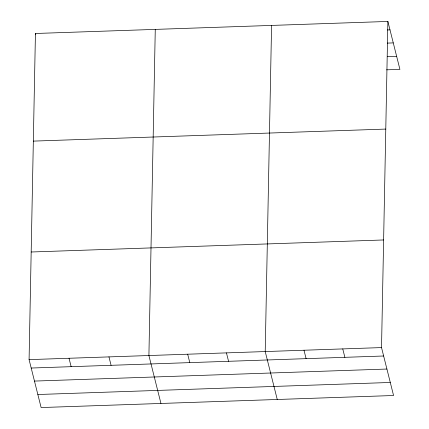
<?xml version="1.0" encoding="UTF-8"?>
<svg xmlns="http://www.w3.org/2000/svg" width="429" height="429" viewBox="0 0 429 429"><rect width="100%" height="100%" fill="white"/><g stroke="black" fill="none" stroke-linecap="round" stroke-linejoin="round"><path stroke-width="0.64" d="M387.88 21.45L381.526 347.587L393.565 395.511L41.12 407.55L29.081 359.625L35.435 33.489L387.88 21.45L399.919 69.375L386.55 69.83M155.266 29.397L148.911 355.534L160.95 403.458M271.573 25.424L265.219 351.56L277.257 399.485M387.323 29.955L389.999 29.864M387.253 43.109L393.27 42.9M387.285 56.655L396.643 56.333M33.339 141.114L385.784 129.075M31.178 252L383.623 239.961M29.081 359.625L381.526 347.587M31.194 368.039L383.639 356M34.47 381.081L386.915 369.037M37.843 394.514L390.288 382.47M342.755 348.911L344.873 357.325M303.989 350.236L306.102 358.649M226.448 352.885L228.566 361.298M187.682 354.209L189.795 362.623M35.435 33.489L35.763 34.787M108.966 356.896L111.079 365.31M69.026 358.263L71.139 366.677"/></g></svg>
